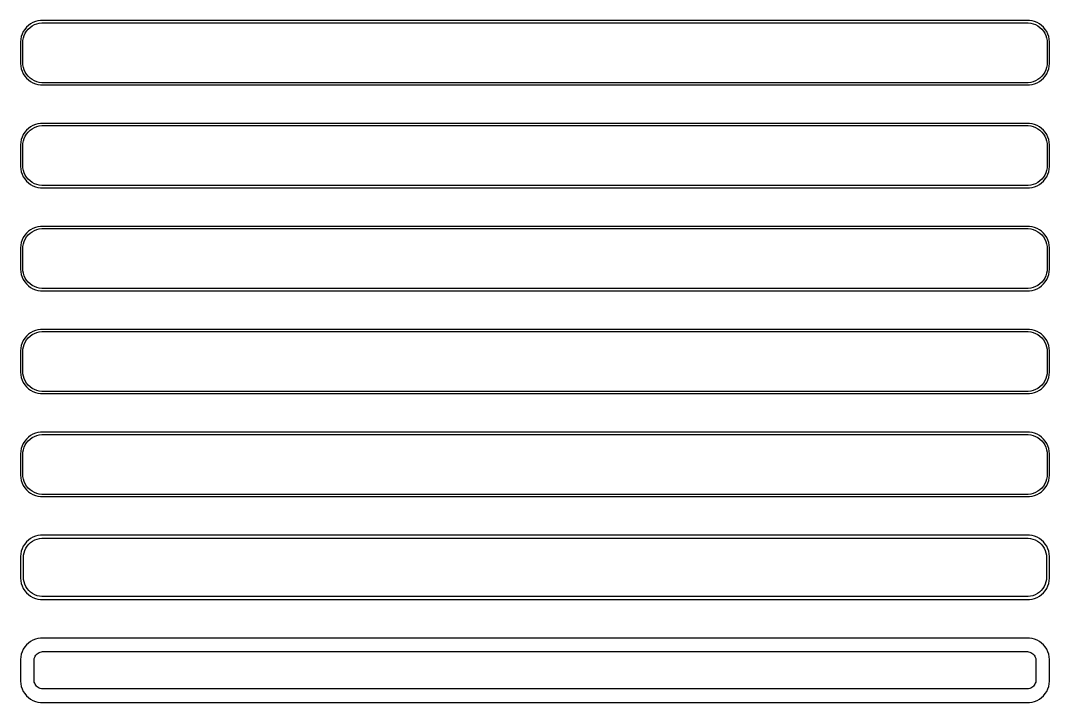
# Model space of a CAD drawing. Header units: metres. Extents: x -120 to 120, y 353 to 703.
# Drawn here: x -120 to 120, y 352.5 to 511.5 of the extents above; entities that cross this region are included whole.
import ezdxf

# ---------------------------------------------------------------- set-up
doc = ezdxf.new("R2010")
doc.units = ezdxf.units.M

msp = doc.modelspace()

# ---------------------------------------------------------------- linework, layer by layer
for p, q in [((-116.545, 511.255), (-117.129, 511.024)), ((-115.937, 511.411), (-116.545, 511.255)), ((-115.314, 511.49), (-115.937, 511.411)), ((115.314, 511.49), (-115.314, 511.49)), ((115.937, 511.411), (115.314, 511.49)), ((116.545, 511.255), (115.937, 511.411)), ((117.129, 511.024), (116.545, 511.255)), ((-119.382, 508.909), (-119.649, 508.341)), ((-119.045, 509.439), (-119.382, 508.909)), ((-118.645, 509.923), (-119.045, 509.439)), ((-118.912, 508.538), (-118.593, 509.042)), ((-118.187, 510.353), (-118.645, 509.923)), ((-118.593, 509.042), (-118.213, 509.502)), ((-118.213, 509.502), (-117.778, 509.91)), ((-117.679, 510.722), (-118.187, 510.353)), ((-117.778, 509.91), (-117.295, 510.261)), ((-117.129, 511.024), (-117.679, 510.722)), ((-117.295, 510.261), (-116.772, 510.548)), ((-116.772, 510.548), (-116.218, 510.768)), ((-116.218, 510.768), (-115.64, 510.916)), ((-115.64, 510.916), (-115.048, 510.991)), ((-115.048, 510.991), (115.048, 510.991)), ((115.048, 510.991), (115.64, 510.916)), ((115.64, 510.916), (116.218, 510.768)), ((116.218, 510.768), (116.772, 510.548)), ((116.772, 510.548), (117.295, 510.261)), ((117.679, 510.722), (117.129, 511.024)), ((117.295, 510.261), (117.778, 509.91)), ((118.187, 510.353), (117.679, 510.722)), ((117.778, 509.91), (118.213, 509.502)), ((118.645, 509.923), (118.187, 510.353)), ((118.213, 509.502), (118.593, 509.042)), ((118.593, 509.042), (118.912, 508.538)), ((119.045, 509.439), (118.645, 509.923)), ((119.382, 508.909), (119.045, 509.439)), ((119.649, 508.341), (119.382, 508.909)), ((-119.961, 507.127), (-120, 506.5)), ((-120, 506.5), (-120, 501.5)), ((-119.843, 507.743), (-119.961, 507.127)), ((-119.649, 508.341), (-119.843, 507.743)), ((-119.5, 506.25), (-119.463, 506.845)), ((-119.463, 506.845), (-119.351, 507.431)), ((-119.351, 507.431), (-119.166, 507.999)), ((-119.166, 507.999), (-118.912, 508.538)), ((118.912, 508.538), (119.166, 507.999)), ((119.166, 507.999), (119.351, 507.431)), ((119.351, 507.431), (119.463, 506.845)), ((119.463, 506.845), (119.5, 506.25)), ((119.843, 507.743), (119.649, 508.341)), ((119.961, 507.127), (119.843, 507.743)), ((120, 506.5), (119.961, 507.127)), ((120, 501.5), (120, 506.5)), ((-119.5, 501.75), (-119.5, 506.25)), ((119.5, 506.25), (119.5, 501.75)), ((-119.463, 501.155), (-119.5, 501.75)), ((119.5, 501.75), (119.463, 501.155)), ((-120, 501.5), (-119.961, 500.873)), ((-119.961, 500.873), (-119.843, 500.257)), ((-119.843, 500.257), (-119.649, 499.659)), ((-119.649, 499.659), (-119.382, 499.091)), ((-119.351, 500.569), (-119.463, 501.155)), ((-119.166, 500.001), (-119.351, 500.569)), ((-118.912, 499.462), (-119.166, 500.001)), ((-118.593, 498.958), (-118.912, 499.462)), ((118.912, 499.462), (118.593, 498.958)), ((119.166, 500.001), (118.912, 499.462)), ((119.351, 500.569), (119.166, 500.001)), ((119.463, 501.155), (119.351, 500.569)), ((119.382, 499.091), (119.649, 499.659)), ((119.649, 499.659), (119.843, 500.257)), ((119.843, 500.257), (119.961, 500.873)), ((119.961, 500.873), (120, 501.5)), ((-119.382, 499.091), (-119.045, 498.561)), ((-119.045, 498.561), (-118.645, 498.077)), ((-118.645, 498.077), (-118.187, 497.647)), ((-118.213, 498.498), (-118.593, 498.958)), ((-117.778, 498.09), (-118.213, 498.498)), ((-118.187, 497.647), (-117.679, 497.278)), ((-117.295, 497.739), (-117.778, 498.09)), ((-117.679, 497.278), (-117.129, 496.976)), ((-116.772, 497.452), (-117.295, 497.739)), ((-117.129, 496.976), (-116.545, 496.745)), ((-116.218, 497.232), (-116.772, 497.452)), ((-115.64, 497.084), (-116.218, 497.232)), ((-115.048, 497.009), (-115.64, 497.084)), ((115.048, 497.009), (-115.048, 497.009)), ((115.64, 497.084), (115.048, 497.009)), ((116.218, 497.232), (115.64, 497.084)), ((116.772, 497.452), (116.218, 497.232)), ((116.545, 496.745), (117.129, 496.976)), ((117.295, 497.739), (116.772, 497.452)), ((117.129, 496.976), (117.679, 497.278)), ((117.778, 498.09), (117.295, 497.739)), ((117.679, 497.278), (118.187, 497.647)), ((118.213, 498.498), (117.778, 498.09)), ((118.187, 497.647), (118.645, 498.077)), ((118.593, 498.958), (118.213, 498.498)), ((118.645, 498.077), (119.045, 498.561)), ((119.045, 498.561), (119.382, 499.091)), ((-116.545, 496.745), (-115.937, 496.589)), ((-115.937, 496.589), (-115.314, 496.51)), ((-115.314, 496.51), (115.314, 496.51)), ((115.314, 496.51), (115.937, 496.589)), ((115.937, 496.589), (116.545, 496.745)), ((-116.545, 487.255), (-117.129, 487.024)), ((-115.937, 487.411), (-116.545, 487.255)), ((-115.314, 487.49), (-115.937, 487.411)), ((115.314, 487.49), (-115.314, 487.49)), ((115.937, 487.411), (115.314, 487.49)), ((116.545, 487.255), (115.937, 487.411)), ((117.129, 487.024), (116.545, 487.255)), ((-119.382, 484.909), (-119.649, 484.341)), ((-119.045, 485.439), (-119.382, 484.909)), ((-118.645, 485.923), (-119.045, 485.439)), ((-118.912, 484.538), (-118.593, 485.042)), ((-118.187, 486.353), (-118.645, 485.923)), ((-118.593, 485.042), (-118.213, 485.502)), ((-118.213, 485.502), (-117.778, 485.91)), ((-117.679, 486.722), (-118.187, 486.353)), ((-117.778, 485.91), (-117.295, 486.261)), ((-117.129, 487.024), (-117.679, 486.722)), ((-117.295, 486.261), (-116.772, 486.548)), ((-116.772, 486.548), (-116.218, 486.768)), ((-116.218, 486.768), (-115.64, 486.916)), ((-115.64, 486.916), (-115.048, 486.991)), ((-115.048, 486.991), (115.048, 486.991)), ((115.048, 486.991), (115.64, 486.916)), ((115.64, 486.916), (116.218, 486.768)), ((116.218, 486.768), (116.772, 486.548)), ((116.772, 486.548), (117.295, 486.261)), ((117.679, 486.722), (117.129, 487.024)), ((117.295, 486.261), (117.778, 485.91)), ((118.187, 486.353), (117.679, 486.722)), ((117.778, 485.91), (118.213, 485.502)), ((118.645, 485.923), (118.187, 486.353)), ((118.213, 485.502), (118.593, 485.042)), ((118.593, 485.042), (118.912, 484.538)), ((119.045, 485.439), (118.645, 485.923)), ((119.382, 484.909), (119.045, 485.439)), ((119.649, 484.341), (119.382, 484.909)), ((-119.961, 483.127), (-120, 482.5)), ((-120, 482.5), (-120, 477.5)), ((-119.843, 483.743), (-119.961, 483.127)), ((-119.649, 484.341), (-119.843, 483.743)), ((-119.5, 482.25), (-119.463, 482.845)), ((-119.463, 482.845), (-119.351, 483.431)), ((-119.351, 483.431), (-119.166, 483.999)), ((-119.166, 483.999), (-118.912, 484.538)), ((118.912, 484.538), (119.166, 483.999)), ((119.166, 483.999), (119.351, 483.431)), ((119.351, 483.431), (119.463, 482.845)), ((119.463, 482.845), (119.5, 482.25)), ((119.843, 483.743), (119.649, 484.341)), ((119.961, 483.127), (119.843, 483.743)), ((120, 482.5), (119.961, 483.127)), ((120, 477.5), (120, 482.5)), ((-119.5, 477.75), (-119.5, 482.25)), ((119.5, 482.25), (119.5, 477.75)), ((-119.463, 477.155), (-119.5, 477.75)), ((119.5, 477.75), (119.463, 477.155)), ((-120, 477.5), (-119.961, 476.873)), ((-119.961, 476.873), (-119.843, 476.257)), ((-119.843, 476.257), (-119.649, 475.659)), ((-119.649, 475.659), (-119.382, 475.091)), ((-119.351, 476.569), (-119.463, 477.155)), ((-119.166, 476.001), (-119.351, 476.569)), ((-118.912, 475.462), (-119.166, 476.001)), ((-118.593, 474.958), (-118.912, 475.462)), ((118.912, 475.462), (118.593, 474.958)), ((119.166, 476.001), (118.912, 475.462)), ((119.351, 476.569), (119.166, 476.001)), ((119.463, 477.155), (119.351, 476.569)), ((119.382, 475.091), (119.649, 475.659)), ((119.649, 475.659), (119.843, 476.257)), ((119.843, 476.257), (119.961, 476.873)), ((119.961, 476.873), (120, 477.5)), ((-119.382, 475.091), (-119.045, 474.561)), ((-119.045, 474.561), (-118.645, 474.077)), ((-118.645, 474.077), (-118.187, 473.647)), ((-118.213, 474.498), (-118.593, 474.958)), ((-117.778, 474.09), (-118.213, 474.498)), ((-118.187, 473.647), (-117.679, 473.278)), ((-117.295, 473.739), (-117.778, 474.09)), ((-117.679, 473.278), (-117.129, 472.976)), ((-116.772, 473.452), (-117.295, 473.739)), ((-117.129, 472.976), (-116.545, 472.745)), ((-116.218, 473.232), (-116.772, 473.452)), ((-115.64, 473.084), (-116.218, 473.232)), ((-115.048, 473.009), (-115.64, 473.084)), ((115.048, 473.009), (-115.048, 473.009)), ((115.64, 473.084), (115.048, 473.009)), ((116.218, 473.232), (115.64, 473.084)), ((116.772, 473.452), (116.218, 473.232)), ((116.545, 472.745), (117.129, 472.976)), ((117.295, 473.739), (116.772, 473.452)), ((117.129, 472.976), (117.679, 473.278)), ((117.778, 474.09), (117.295, 473.739)), ((117.679, 473.278), (118.187, 473.647)), ((118.213, 474.498), (117.778, 474.09)), ((118.187, 473.647), (118.645, 474.077)), ((118.593, 474.958), (118.213, 474.498)), ((118.645, 474.077), (119.045, 474.561)), ((119.045, 474.561), (119.382, 475.091)), ((-116.545, 472.745), (-115.937, 472.589)), ((-115.937, 472.589), (-115.314, 472.51)), ((-115.314, 472.51), (115.314, 472.51)), ((115.314, 472.51), (115.937, 472.589)), ((115.937, 472.589), (116.545, 472.745)), ((-116.545, 463.255), (-117.129, 463.024)), ((-115.937, 463.411), (-116.545, 463.255)), ((-115.314, 463.49), (-115.937, 463.411)), ((115.314, 463.49), (-115.314, 463.49)), ((115.937, 463.411), (115.314, 463.49)), ((116.545, 463.255), (115.937, 463.411)), ((117.129, 463.024), (116.545, 463.255)), ((-119.382, 460.909), (-119.649, 460.341)), ((-119.045, 461.439), (-119.382, 460.909)), ((-118.645, 461.923), (-119.045, 461.439)), ((-118.912, 460.538), (-118.593, 461.042)), ((-118.187, 462.353), (-118.645, 461.923)), ((-118.593, 461.042), (-118.213, 461.502)), ((-118.213, 461.502), (-117.778, 461.91)), ((-117.679, 462.722), (-118.187, 462.353)), ((-117.778, 461.91), (-117.295, 462.261)), ((-117.129, 463.024), (-117.679, 462.722)), ((-117.295, 462.261), (-116.772, 462.548)), ((-116.772, 462.548), (-116.218, 462.768)), ((-116.218, 462.768), (-115.64, 462.916)), ((-115.64, 462.916), (-115.048, 462.991)), ((-115.048, 462.991), (115.048, 462.991)), ((115.048, 462.991), (115.64, 462.916)), ((115.64, 462.916), (116.218, 462.768)), ((116.218, 462.768), (116.772, 462.548)), ((116.772, 462.548), (117.295, 462.261)), ((117.679, 462.722), (117.129, 463.024)), ((117.295, 462.261), (117.778, 461.91)), ((118.187, 462.353), (117.679, 462.722)), ((117.778, 461.91), (118.213, 461.502)), ((118.645, 461.923), (118.187, 462.353)), ((118.213, 461.502), (118.593, 461.042)), ((118.593, 461.042), (118.912, 460.538)), ((119.045, 461.439), (118.645, 461.923)), ((119.382, 460.909), (119.045, 461.439)), ((119.649, 460.341), (119.382, 460.909)), ((-119.961, 459.127), (-120, 458.5)), ((-120, 458.5), (-120, 453.5)), ((-119.843, 459.743), (-119.961, 459.127)), ((-119.649, 460.341), (-119.843, 459.743)), ((-119.5, 458.25), (-119.463, 458.845)), ((-119.463, 458.845), (-119.351, 459.431)), ((-119.351, 459.431), (-119.166, 459.999)), ((-119.166, 459.999), (-118.912, 460.538)), ((118.912, 460.538), (119.166, 459.999)), ((119.166, 459.999), (119.351, 459.431)), ((119.351, 459.431), (119.463, 458.845)), ((119.463, 458.845), (119.5, 458.25)), ((119.843, 459.743), (119.649, 460.341)), ((119.961, 459.127), (119.843, 459.743)), ((120, 458.5), (119.961, 459.127)), ((120, 453.5), (120, 458.5)), ((-119.5, 453.75), (-119.5, 458.25)), ((119.5, 458.25), (119.5, 453.75)), ((-119.463, 453.155), (-119.5, 453.75)), ((119.5, 453.75), (119.463, 453.155)), ((-120, 453.5), (-119.961, 452.873)), ((-119.961, 452.873), (-119.843, 452.257)), ((-119.843, 452.257), (-119.649, 451.659)), ((-119.649, 451.659), (-119.382, 451.091)), ((-119.351, 452.569), (-119.463, 453.155)), ((-119.166, 452.001), (-119.351, 452.569)), ((-118.912, 451.462), (-119.166, 452.001)), ((-118.593, 450.958), (-118.912, 451.462)), ((118.912, 451.462), (118.593, 450.958)), ((119.166, 452.001), (118.912, 451.462)), ((119.351, 452.569), (119.166, 452.001)), ((119.463, 453.155), (119.351, 452.569)), ((119.382, 451.091), (119.649, 451.659)), ((119.649, 451.659), (119.843, 452.257)), ((119.843, 452.257), (119.961, 452.873)), ((119.961, 452.873), (120, 453.5)), ((-119.382, 451.091), (-119.045, 450.561)), ((-119.045, 450.561), (-118.645, 450.077)), ((-118.645, 450.077), (-118.187, 449.647)), ((-118.213, 450.498), (-118.593, 450.958)), ((-117.778, 450.09), (-118.213, 450.498)), ((-118.187, 449.647), (-117.679, 449.278)), ((-117.295, 449.739), (-117.778, 450.09)), ((-117.679, 449.278), (-117.129, 448.976)), ((-116.772, 449.452), (-117.295, 449.739)), ((-117.129, 448.976), (-116.545, 448.745)), ((-116.218, 449.232), (-116.772, 449.452)), ((-115.64, 449.084), (-116.218, 449.232)), ((-115.048, 449.009), (-115.64, 449.084)), ((115.048, 449.009), (-115.048, 449.009)), ((115.64, 449.084), (115.048, 449.009)), ((116.218, 449.232), (115.64, 449.084)), ((116.772, 449.452), (116.218, 449.232)), ((116.545, 448.745), (117.129, 448.976)), ((117.295, 449.739), (116.772, 449.452)), ((117.129, 448.976), (117.679, 449.278)), ((117.778, 450.09), (117.295, 449.739)), ((117.679, 449.278), (118.187, 449.647)), ((118.213, 450.498), (117.778, 450.09)), ((118.187, 449.647), (118.645, 450.077)), ((118.593, 450.958), (118.213, 450.498)), ((118.645, 450.077), (119.045, 450.561)), ((119.045, 450.561), (119.382, 451.091)), ((-116.545, 448.745), (-115.937, 448.589)), ((-115.937, 448.589), (-115.314, 448.51)), ((-115.314, 448.51), (115.314, 448.51)), ((115.314, 448.51), (115.937, 448.589)), ((115.937, 448.589), (116.545, 448.745)), ((-116.545, 439.255), (-117.129, 439.024)), ((-115.937, 439.411), (-116.545, 439.255)), ((-115.314, 439.49), (-115.937, 439.411)), ((115.314, 439.49), (-115.314, 439.49)), ((115.937, 439.411), (115.314, 439.49)), ((116.545, 439.255), (115.937, 439.411)), ((117.129, 439.024), (116.545, 439.255)), ((-119.382, 436.909), (-119.649, 436.341)), ((-119.045, 437.439), (-119.382, 436.909)), ((-118.645, 437.923), (-119.045, 437.439)), ((-118.912, 436.538), (-118.593, 437.042)), ((-118.187, 438.353), (-118.645, 437.923)), ((-118.593, 437.042), (-118.213, 437.502)), ((-118.213, 437.502), (-117.778, 437.91)), ((-117.679, 438.722), (-118.187, 438.353)), ((-117.778, 437.91), (-117.295, 438.261)), ((-117.129, 439.024), (-117.679, 438.722)), ((-117.295, 438.261), (-116.772, 438.548)), ((-116.772, 438.548), (-116.218, 438.768)), ((-116.218, 438.768), (-115.64, 438.916)), ((-115.64, 438.916), (-115.048, 438.991)), ((-115.048, 438.991), (115.048, 438.991)), ((115.048, 438.991), (115.64, 438.916)), ((115.64, 438.916), (116.218, 438.768)), ((116.218, 438.768), (116.772, 438.548)), ((116.772, 438.548), (117.295, 438.261)), ((117.679, 438.722), (117.129, 439.024)), ((117.295, 438.261), (117.778, 437.91)), ((118.187, 438.353), (117.679, 438.722)), ((117.778, 437.91), (118.213, 437.502)), ((118.645, 437.923), (118.187, 438.353)), ((118.213, 437.502), (118.593, 437.042)), ((118.593, 437.042), (118.912, 436.538)), ((119.045, 437.439), (118.645, 437.923)), ((119.382, 436.909), (119.045, 437.439)), ((119.649, 436.341), (119.382, 436.909)), ((-119.961, 435.127), (-120, 434.5)), ((-120, 434.5), (-120, 429.5)), ((-119.843, 435.743), (-119.961, 435.127)), ((-119.649, 436.341), (-119.843, 435.743)), ((-119.5, 434.25), (-119.463, 434.845)), ((-119.463, 434.845), (-119.351, 435.431)), ((-119.351, 435.431), (-119.166, 435.999)), ((-119.166, 435.999), (-118.912, 436.538)), ((118.912, 436.538), (119.166, 435.999)), ((119.166, 435.999), (119.351, 435.431)), ((119.351, 435.431), (119.463, 434.845)), ((119.463, 434.845), (119.5, 434.25)), ((119.843, 435.743), (119.649, 436.341)), ((119.961, 435.127), (119.843, 435.743)), ((120, 434.5), (119.961, 435.127)), ((120, 429.5), (120, 434.5)), ((-119.5, 429.75), (-119.5, 434.25)), ((119.5, 434.25), (119.5, 429.75)), ((-119.463, 429.155), (-119.5, 429.75)), ((119.5, 429.75), (119.463, 429.155)), ((-120, 429.5), (-119.961, 428.873)), ((-119.961, 428.873), (-119.843, 428.257)), ((-119.843, 428.257), (-119.649, 427.659)), ((-119.649, 427.659), (-119.382, 427.091)), ((-119.351, 428.569), (-119.463, 429.155)), ((-119.166, 428.001), (-119.351, 428.569)), ((-118.912, 427.462), (-119.166, 428.001)), ((-118.593, 426.958), (-118.912, 427.462)), ((118.912, 427.462), (118.593, 426.958)), ((119.166, 428.001), (118.912, 427.462)), ((119.351, 428.569), (119.166, 428.001)), ((119.463, 429.155), (119.351, 428.569)), ((119.382, 427.091), (119.649, 427.659)), ((119.649, 427.659), (119.843, 428.257)), ((119.843, 428.257), (119.961, 428.873)), ((119.961, 428.873), (120, 429.5)), ((-119.382, 427.091), (-119.045, 426.561)), ((-119.045, 426.561), (-118.645, 426.077)), ((-118.645, 426.077), (-118.187, 425.647)), ((-118.213, 426.498), (-118.593, 426.958)), ((-117.778, 426.09), (-118.213, 426.498)), ((-118.187, 425.647), (-117.679, 425.278)), ((-117.295, 425.739), (-117.778, 426.09)), ((-117.679, 425.278), (-117.129, 424.976)), ((-116.772, 425.452), (-117.295, 425.739)), ((-117.129, 424.976), (-116.545, 424.745)), ((-116.218, 425.232), (-116.772, 425.452)), ((-115.64, 425.084), (-116.218, 425.232)), ((-115.048, 425.009), (-115.64, 425.084)), ((115.048, 425.009), (-115.048, 425.009)), ((115.64, 425.084), (115.048, 425.009)), ((116.218, 425.232), (115.64, 425.084)), ((116.772, 425.452), (116.218, 425.232)), ((116.545, 424.745), (117.129, 424.976)), ((117.295, 425.739), (116.772, 425.452)), ((117.129, 424.976), (117.679, 425.278)), ((117.778, 426.09), (117.295, 425.739)), ((117.679, 425.278), (118.187, 425.647)), ((118.213, 426.498), (117.778, 426.09)), ((118.187, 425.647), (118.645, 426.077)), ((118.593, 426.958), (118.213, 426.498)), ((118.645, 426.077), (119.045, 426.561)), ((119.045, 426.561), (119.382, 427.091)), ((-116.545, 424.745), (-115.937, 424.589)), ((-115.937, 424.589), (-115.314, 424.51)), ((-115.314, 424.51), (115.314, 424.51)), ((115.314, 424.51), (115.937, 424.589)), ((115.937, 424.589), (116.545, 424.745)), ((-116.545, 415.255), (-117.129, 415.024)), ((-115.937, 415.411), (-116.545, 415.255)), ((-115.314, 415.49), (-115.937, 415.411)), ((115.314, 415.49), (-115.314, 415.49)), ((115.937, 415.411), (115.314, 415.49)), ((116.545, 415.255), (115.937, 415.411)), ((117.129, 415.024), (116.545, 415.255)), ((-119.382, 412.909), (-119.649, 412.341)), ((-119.045, 413.439), (-119.382, 412.909)), ((-118.645, 413.923), (-119.045, 413.439)), ((-118.912, 412.538), (-118.593, 413.042)), ((-118.187, 414.353), (-118.645, 413.923)), ((-118.593, 413.042), (-118.213, 413.502)), ((-118.213, 413.502), (-117.778, 413.91)), ((-117.679, 414.722), (-118.187, 414.353)), ((-117.778, 413.91), (-117.295, 414.261)), ((-117.129, 415.024), (-117.679, 414.722)), ((-117.295, 414.261), (-116.772, 414.548)), ((-116.772, 414.548), (-116.218, 414.768)), ((-116.218, 414.768), (-115.64, 414.916)), ((-115.64, 414.916), (-115.048, 414.991)), ((-115.048, 414.991), (115.048, 414.991)), ((115.048, 414.991), (115.64, 414.916)), ((115.64, 414.916), (116.218, 414.768)), ((116.218, 414.768), (116.772, 414.548)), ((116.772, 414.548), (117.295, 414.261)), ((117.679, 414.722), (117.129, 415.024)), ((117.295, 414.261), (117.778, 413.91)), ((118.187, 414.353), (117.679, 414.722)), ((117.778, 413.91), (118.213, 413.502)), ((118.645, 413.923), (118.187, 414.353)), ((118.213, 413.502), (118.593, 413.042)), ((118.593, 413.042), (118.912, 412.538)), ((119.045, 413.439), (118.645, 413.923)), ((119.382, 412.909), (119.045, 413.439)), ((119.649, 412.341), (119.382, 412.909)), ((-119.961, 411.127), (-120, 410.5)), ((-120, 410.5), (-120, 405.5)), ((-119.843, 411.743), (-119.961, 411.127)), ((-119.649, 412.341), (-119.843, 411.743)), ((-119.5, 410.25), (-119.463, 410.845)), ((-119.463, 410.845), (-119.351, 411.431)), ((-119.351, 411.431), (-119.166, 411.999)), ((-119.166, 411.999), (-118.912, 412.538)), ((118.912, 412.538), (119.166, 411.999)), ((119.166, 411.999), (119.351, 411.431)), ((119.351, 411.431), (119.463, 410.845)), ((119.463, 410.845), (119.5, 410.25)), ((119.843, 411.743), (119.649, 412.341)), ((119.961, 411.127), (119.843, 411.743)), ((120, 410.5), (119.961, 411.127)), ((120, 405.5), (120, 410.5)), ((-119.5, 405.75), (-119.5, 410.25)), ((119.5, 410.25), (119.5, 405.75)), ((-119.463, 405.155), (-119.5, 405.75)), ((119.5, 405.75), (119.463, 405.155)), ((-120, 405.5), (-119.961, 404.873)), ((-119.961, 404.873), (-119.843, 404.257)), ((-119.843, 404.257), (-119.649, 403.659)), ((-119.649, 403.659), (-119.382, 403.091)), ((-119.351, 404.569), (-119.463, 405.155)), ((-119.166, 404.001), (-119.351, 404.569)), ((-118.912, 403.462), (-119.166, 404.001)), ((-118.593, 402.958), (-118.912, 403.462)), ((118.912, 403.462), (118.593, 402.958)), ((119.166, 404.001), (118.912, 403.462)), ((119.351, 404.569), (119.166, 404.001)), ((119.463, 405.155), (119.351, 404.569)), ((119.382, 403.091), (119.649, 403.659)), ((119.649, 403.659), (119.843, 404.257)), ((119.843, 404.257), (119.961, 404.873)), ((119.961, 404.873), (120, 405.5)), ((-119.382, 403.091), (-119.045, 402.561)), ((-119.045, 402.561), (-118.645, 402.077)), ((-118.645, 402.077), (-118.187, 401.647)), ((-118.213, 402.498), (-118.593, 402.958)), ((-117.778, 402.09), (-118.213, 402.498)), ((-118.187, 401.647), (-117.679, 401.278)), ((-117.295, 401.739), (-117.778, 402.09)), ((-117.679, 401.278), (-117.129, 400.976)), ((-116.772, 401.452), (-117.295, 401.739)), ((-117.129, 400.976), (-116.545, 400.745)), ((-116.218, 401.232), (-116.772, 401.452)), ((-115.64, 401.084), (-116.218, 401.232)), ((-115.048, 401.009), (-115.64, 401.084)), ((115.048, 401.009), (-115.048, 401.009)), ((115.64, 401.084), (115.048, 401.009)), ((116.218, 401.232), (115.64, 401.084)), ((116.772, 401.452), (116.218, 401.232)), ((116.545, 400.745), (117.129, 400.976)), ((117.295, 401.739), (116.772, 401.452)), ((117.129, 400.976), (117.679, 401.278)), ((117.778, 402.09), (117.295, 401.739)), ((117.679, 401.278), (118.187, 401.647)), ((118.213, 402.498), (117.778, 402.09)), ((118.187, 401.647), (118.645, 402.077)), ((118.593, 402.958), (118.213, 402.498)), ((118.645, 402.077), (119.045, 402.561)), ((119.045, 402.561), (119.382, 403.091)), ((-116.545, 400.745), (-115.937, 400.589)), ((-115.937, 400.589), (-115.314, 400.51)), ((-115.314, 400.51), (115.314, 400.51)), ((115.314, 400.51), (115.937, 400.589)), ((115.937, 400.589), (116.545, 400.745)), ((-116.545, 391.255), (-117.129, 391.024)), ((-115.937, 391.411), (-116.545, 391.255)), ((-115.314, 391.49), (-115.937, 391.411)), ((115.314, 391.49), (-115.314, 391.49)), ((115.937, 391.411), (115.314, 391.49)), ((116.545, 391.255), (115.937, 391.411)), ((117.129, 391.024), (116.545, 391.255)), ((-119.382, 388.909), (-119.649, 388.341)), ((-119.045, 389.439), (-119.382, 388.909)), ((-118.645, 389.923), (-119.045, 389.439)), ((-118.762, 388.456), (-118.454, 388.941)), ((-118.187, 390.353), (-118.645, 389.923)), ((-118.454, 388.941), (-118.088, 389.384)), ((-117.679, 390.722), (-118.187, 390.353)), ((-118.088, 389.384), (-117.668, 389.778)), ((-117.129, 391.024), (-117.679, 390.722)), ((-117.668, 389.778), (-117.203, 390.116)), ((-117.203, 390.116), (-116.699, 390.393)), ((-116.699, 390.393), (-116.165, 390.604)), ((-116.165, 390.604), (-115.608, 390.747)), ((-115.608, 390.747), (-115.037, 390.819)), ((-115.037, 390.819), (115.037, 390.819)), ((115.037, 390.819), (115.608, 390.747)), ((115.608, 390.747), (116.165, 390.604)), ((116.165, 390.604), (116.699, 390.393)), ((116.699, 390.393), (117.203, 390.116)), ((117.679, 390.722), (117.129, 391.024)), ((117.203, 390.116), (117.668, 389.778)), ((117.668, 389.778), (118.088, 389.384)), ((118.187, 390.353), (117.679, 390.722)), ((118.088, 389.384), (118.454, 388.941)), ((118.645, 389.923), (118.187, 390.353)), ((118.454, 388.941), (118.762, 388.456)), ((119.045, 389.439), (118.645, 389.923)), ((119.382, 388.909), (119.045, 389.439)), ((119.649, 388.341), (119.382, 388.909)), ((-119.961, 387.127), (-120, 386.5)), ((-120, 386.5), (-120, 381.5)), ((-119.843, 387.743), (-119.961, 387.127)), ((-119.649, 388.341), (-119.843, 387.743)), ((-119.328, 386.25), (-119.292, 386.824)), ((-119.292, 386.824), (-119.185, 387.389)), ((-119.185, 387.389), (-119.007, 387.935)), ((-119.007, 387.935), (-118.762, 388.456)), ((118.762, 388.456), (119.007, 387.935)), ((119.007, 387.935), (119.185, 387.389)), ((119.185, 387.389), (119.292, 386.824)), ((119.292, 386.824), (119.328, 386.25)), ((119.843, 387.743), (119.649, 388.341)), ((119.961, 387.127), (119.843, 387.743)), ((120, 386.5), (119.961, 387.127)), ((120, 381.5), (120, 386.5)), ((-119.328, 381.75), (-119.328, 386.25)), ((119.328, 386.25), (119.328, 381.75)), ((-119.292, 381.176), (-119.328, 381.75)), ((119.328, 381.75), (119.292, 381.176)), ((-120, 381.5), (-119.961, 380.873)), ((-119.961, 380.873), (-119.843, 380.257)), ((-119.843, 380.257), (-119.649, 379.659)), ((-119.649, 379.659), (-119.382, 379.091)), ((-119.185, 380.611), (-119.292, 381.176)), ((-119.007, 380.065), (-119.185, 380.611)), ((-118.762, 379.544), (-119.007, 380.065)), ((-118.454, 379.059), (-118.762, 379.544)), ((118.762, 379.544), (118.454, 379.059)), ((119.007, 380.065), (118.762, 379.544)), ((119.185, 380.611), (119.007, 380.065)), ((119.292, 381.176), (119.185, 380.611)), ((119.382, 379.091), (119.649, 379.659)), ((119.649, 379.659), (119.843, 380.257)), ((119.843, 380.257), (119.961, 380.873)), ((119.961, 380.873), (120, 381.5)), ((-119.382, 379.091), (-119.045, 378.561)), ((-119.045, 378.561), (-118.645, 378.077)), ((-118.645, 378.077), (-118.187, 377.647)), ((-118.088, 378.616), (-118.454, 379.059)), ((-118.187, 377.647), (-117.679, 377.278)), ((-117.668, 378.222), (-118.088, 378.616)), ((-117.679, 377.278), (-117.129, 376.976)), ((-117.203, 377.884), (-117.668, 378.222)), ((-116.699, 377.607), (-117.203, 377.884)), ((-117.129, 376.976), (-116.545, 376.745)), ((-116.165, 377.396), (-116.699, 377.607)), ((-115.608, 377.253), (-116.165, 377.396)), ((-115.037, 377.181), (-115.608, 377.253)), ((115.037, 377.181), (-115.037, 377.181)), ((115.608, 377.253), (115.037, 377.181)), ((116.165, 377.396), (115.608, 377.253)), ((116.699, 377.607), (116.165, 377.396)), ((116.545, 376.745), (117.129, 376.976)), ((117.203, 377.884), (116.699, 377.607)), ((117.129, 376.976), (117.679, 377.278)), ((117.668, 378.222), (117.203, 377.884)), ((118.088, 378.616), (117.668, 378.222)), ((117.679, 377.278), (118.187, 377.647)), ((118.454, 379.059), (118.088, 378.616)), ((118.187, 377.647), (118.645, 378.077)), ((118.645, 378.077), (119.045, 378.561)), ((119.045, 378.561), (119.382, 379.091)), ((-116.545, 376.745), (-115.937, 376.589)), ((-115.937, 376.589), (-115.314, 376.51)), ((-115.314, 376.51), (115.314, 376.51)), ((115.314, 376.51), (115.937, 376.589)), ((115.937, 376.589), (116.545, 376.745)), ((-116.545, 367.255), (-117.129, 367.024)), ((-115.937, 367.411), (-116.545, 367.255)), ((-115.314, 367.49), (-115.937, 367.411)), ((115.314, 367.49), (-115.314, 367.49)), ((115.937, 367.411), (115.314, 367.49)), ((116.545, 367.255), (115.937, 367.411)), ((117.129, 367.024), (116.545, 367.255)), ((-119.382, 364.909), (-119.649, 364.341)), ((-119.045, 365.439), (-119.382, 364.909)), ((-118.645, 365.923), (-119.045, 365.439)), ((-118.187, 366.353), (-118.645, 365.923)), ((-117.679, 366.722), (-118.187, 366.353)), ((-117.129, 367.024), (-117.679, 366.722)), ((117.679, 366.722), (117.129, 367.024)), ((118.187, 366.353), (117.679, 366.722)), ((118.645, 365.923), (118.187, 366.353)), ((119.045, 365.439), (118.645, 365.923)), ((119.382, 364.909), (119.045, 365.439)), ((119.649, 364.341), (119.382, 364.909)), ((-119.961, 363.127), (-120, 362.5)), ((-120, 362.5), (-120, 357.5)), ((-119.843, 363.743), (-119.961, 363.127)), ((-119.649, 364.341), (-119.843, 363.743)), ((-116.86, 362.25), (-116.843, 362.514)), ((-116.843, 362.514), (-116.793, 362.775)), ((-116.793, 362.775), (-116.711, 363.027)), ((-116.711, 363.027), (-116.599, 363.266)), ((-116.599, 363.266), (-116.457, 363.49)), ((-116.457, 363.49), (-116.288, 363.694)), ((-116.288, 363.694), (-116.095, 363.875)), ((-116.095, 363.875), (-115.88, 364.031)), ((-115.88, 364.031), (-115.648, 364.159)), ((-115.648, 364.159), (-115.402, 364.256)), ((-115.402, 364.256), (-115.145, 364.322)), ((-115.145, 364.322), (-114.882, 364.355)), ((-114.882, 364.355), (114.882, 364.355)), ((114.882, 364.355), (115.145, 364.322)), ((115.145, 364.322), (115.402, 364.256)), ((115.402, 364.256), (115.648, 364.159)), ((115.648, 364.159), (115.88, 364.031)), ((115.88, 364.031), (116.095, 363.875)), ((116.095, 363.875), (116.288, 363.694)), ((116.288, 363.694), (116.457, 363.49)), ((116.457, 363.49), (116.599, 363.266)), ((116.599, 363.266), (116.711, 363.027)), ((116.711, 363.027), (116.793, 362.775)), ((116.793, 362.775), (116.843, 362.514)), ((116.843, 362.514), (116.86, 362.25)), ((119.843, 363.743), (119.649, 364.341)), ((119.961, 363.127), (119.843, 363.743)), ((120, 362.5), (119.961, 363.127)), ((120, 357.5), (120, 362.5)), ((-116.86, 357.75), (-116.86, 362.25)), ((116.86, 362.25), (116.86, 357.75)), ((-116.843, 357.486), (-116.86, 357.75)), ((116.86, 357.75), (116.843, 357.486)), ((-120, 357.5), (-119.961, 356.873)), ((-119.961, 356.873), (-119.843, 356.257)), ((-119.843, 356.257), (-119.649, 355.659)), ((-119.649, 355.659), (-119.382, 355.091)), ((-116.793, 357.225), (-116.843, 357.486)), ((-116.711, 356.973), (-116.793, 357.225)), ((-116.599, 356.734), (-116.711, 356.973)), ((-116.457, 356.51), (-116.599, 356.734)), ((-116.288, 356.306), (-116.457, 356.51)), ((-116.095, 356.125), (-116.288, 356.306)), ((-115.88, 355.969), (-116.095, 356.125)), ((-115.648, 355.841), (-115.88, 355.969)), ((-115.402, 355.744), (-115.648, 355.841)), ((-115.145, 355.678), (-115.402, 355.744)), ((-114.882, 355.645), (-115.145, 355.678)), ((114.882, 355.645), (-114.882, 355.645)), ((115.145, 355.678), (114.882, 355.645)), ((115.402, 355.744), (115.145, 355.678)), ((115.648, 355.841), (115.402, 355.744)), ((115.88, 355.969), (115.648, 355.841)), ((116.095, 356.125), (115.88, 355.969)), ((116.288, 356.306), (116.095, 356.125)), ((116.457, 356.51), (116.288, 356.306)), ((116.599, 356.734), (116.457, 356.51)), ((116.711, 356.973), (116.599, 356.734)), ((116.793, 357.225), (116.711, 356.973)), ((116.843, 357.486), (116.793, 357.225)), ((119.382, 355.091), (119.649, 355.659)), ((119.649, 355.659), (119.843, 356.257)), ((119.843, 356.257), (119.961, 356.873)), ((119.961, 356.873), (120, 357.5)), ((-119.382, 355.091), (-119.045, 354.561)), ((-119.045, 354.561), (-118.645, 354.077)), ((-118.645, 354.077), (-118.187, 353.647)), ((-118.187, 353.647), (-117.679, 353.278)), ((-117.679, 353.278), (-117.129, 352.976)), ((-117.129, 352.976), (-116.545, 352.745)), ((116.545, 352.745), (117.129, 352.976)), ((117.129, 352.976), (117.679, 353.278)), ((117.679, 353.278), (118.187, 353.647)), ((118.187, 353.647), (118.645, 354.077)), ((118.645, 354.077), (119.045, 354.561)), ((119.045, 354.561), (119.382, 355.091)), ((-116.545, 352.745), (-115.937, 352.589)), ((-115.937, 352.589), (-115.314, 352.51)), ((-115.314, 352.51), (115.314, 352.51)), ((115.314, 352.51), (115.937, 352.589)), ((115.937, 352.589), (116.545, 352.745))]:
    msp.add_line(p, q)

doc.saveas('drawing.dxf')
